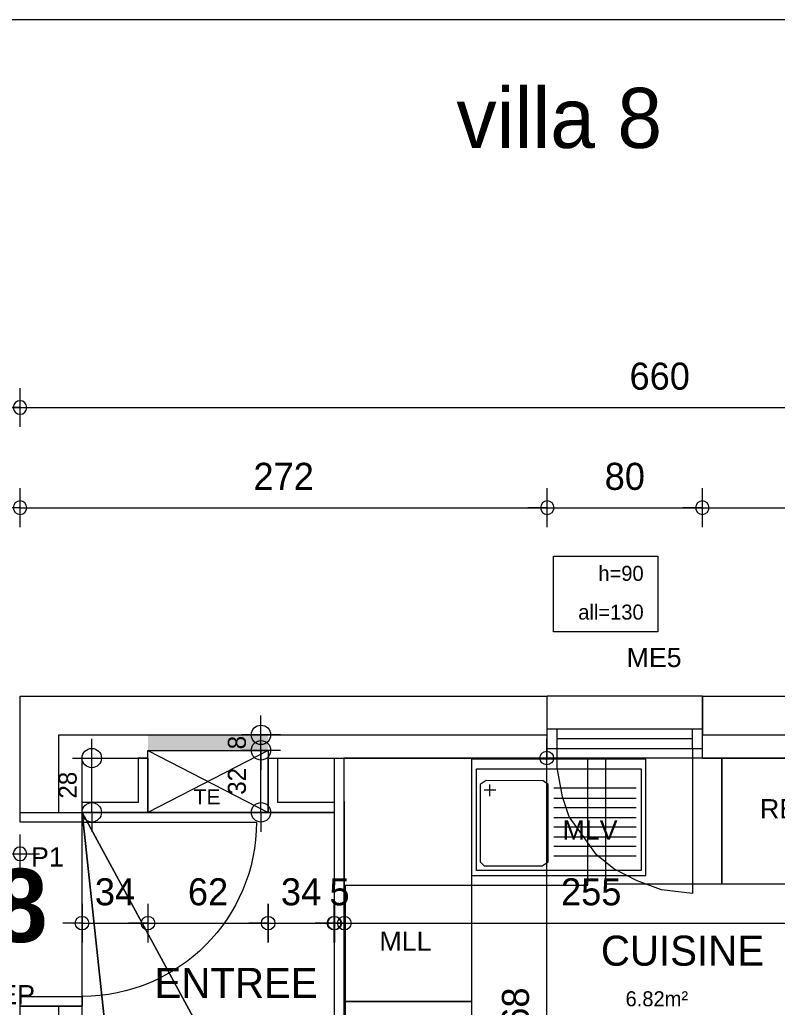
# Model space of a CAD drawing. Header units: metres. Extents: x 1.8 to 61.8, y -53.3 to -11.3.
# Drawn here: x 19.4 to 23.31, y -16.41 to -11.31 of the extents above; entities that cross this region are included whole.
import ezdxf
from ezdxf.enums import TextEntityAlignment as Align
from ezdxf.lldxf.tags import DXFTag

# ---------------------------------------------------------------- set-up
doc = ezdxf.new("R2010")
doc.units = ezdxf.units.M
doc.header["$MEASUREMENT"] = 0
for name, color, linetype in [('Calque commun', 7, 'Continuous'), ('Calque7', 7, 'Continuous'), ('Calque90', 7, 'Continuous'), ('Textes', 7, 'Continuous')]:
    doc.layers.add(name, color=color, linetype=linetype)
doc.styles.add('Arial14', font='arial.ttf', dxfattribs={"height": 0.098961})
doc.styles.add('Arial15', font='arial.ttf', dxfattribs={"height": 0.077313})
doc.styles.add('Century Gothic', font='GOTHIC.TTF', dxfattribs={"height": 0.310302})
doc.styles.add('Century Gothic12', font='GOTHIC.TTF', dxfattribs={"height": 0.077575})
doc.styles.add('Century Gothic18', font='GOTHIC.TTF', dxfattribs={"height": 0.139636})
doc.styles.add('Century Gothic19', font='GOTHICB.TTF', dxfattribs={"height": 0.378481})
doc.styles.add('Century Gothic21', font='GOTHIC.TTF', dxfattribs={"height": 0.155151})
doc.styles.add('Century Gothic23', font='GOTHIC.TTF', dxfattribs={"height": 0.09309})
tags = doc.linetypes.add('DOT2', pattern=[0.125, 0, -0.125]).pattern_tags.tags
tags[6:7] = [DXFTag(74, 4), DXFTag(75, 0), DXFTag(340, '0'), DXFTag(46, 1.0), DXFTag(50, 0.0), DXFTag(44, 0.0), DXFTag(45, 0.0)]
tags[4:5] = [DXFTag(74, 4), DXFTag(75, 0), DXFTag(340, '0'), DXFTag(46, 1.0), DXFTag(50, 0.0), DXFTag(44, 0.0), DXFTag(45, 0.0)]
tags = doc.linetypes.add('HIDDEN', pattern=[0.375, 0.25, -0.125]).pattern_tags.tags
tags[6:7] = [DXFTag(74, 4), DXFTag(75, 0), DXFTag(340, '0'), DXFTag(46, 1.0), DXFTag(50, 0.0), DXFTag(44, 0.0), DXFTag(45, 0.0)]
tags[4:5] = [DXFTag(74, 4), DXFTag(75, 0), DXFTag(340, '0'), DXFTag(46, 1.0), DXFTag(50, 0.0), DXFTag(44, 0.0), DXFTag(45, 0.0)]
tags = doc.linetypes.add('HIDDEN2', pattern=[0.1875, 0.125, -0.0625]).pattern_tags.tags
tags[6:7] = [DXFTag(74, 4), DXFTag(75, 0), DXFTag(340, '0'), DXFTag(46, 1.0), DXFTag(50, 0.0), DXFTag(44, 0.0), DXFTag(45, 0.0)]
tags[4:5] = [DXFTag(74, 4), DXFTag(75, 0), DXFTag(340, '0'), DXFTag(46, 1.0), DXFTag(50, 0.0), DXFTag(44, 0.0), DXFTag(45, 0.0)]

# ---------------------------------------------------------------- blocks, each defined once
blk = doc.blocks.new('new165')
at = {"layer": 'Calque commun', "color": 5, "linetype": 'Continuous', "lineweight": 9}
blk.add_arc((0, 0), 0.5, 0, 359.99941, dxfattribs=at)
blk = doc.blocks.new('new166')
at = {"layer": 'Calque commun', "color": 5, "linetype": 'Continuous', "lineweight": 9}
blk.add_arc((0, 0), 0.5, 0, 359.99941, dxfattribs=at)
blk = doc.blocks.new('DimLine52387')
at = {"layer": 'Calque commun', "color": 5, "linetype": 'Continuous', "lineweight": 9}
for p, q in [((22.1215, -13.9273), (22.1215, -13.7273)), ((22.9215, -13.9273), (22.9215, -13.7273)), ((22.1215, -13.8273), (22.0215, -13.8273)), ((22.1215, -13.8273), (22.9215, -13.8273)), ((22.9215, -13.8273), (23.0215, -13.8273))]:
    blk.add_line(p, q, dxfattribs=at)
at = {"layer": 'Calque commun', "color": 5, "linetype": 'Continuous', "lineweight": 9, "xscale": 0.07000000029802322, "yscale": 0.07000000029802322, "zscale": 0.07000000029802322}
for name, p in [('new165', (22.1215, -13.8273)), ('new166', (22.9215, -13.8273))]:
    blk.add_blockref(name, p, dxfattribs=at)
at = {"layer": 'Calque commun', "color": 5, "linetype": 'Continuous', "lineweight": 9, "style": 'Century Gothic18'}
blk.add_text('80', height=0.13964, dxfattribs=at).set_placement((22.5215, -13.7773), align=Align.BOTTOM_CENTER)
blk = doc.blocks.new('new167')
at = {"layer": 'Calque commun', "color": 5, "linetype": 'Continuous', "lineweight": 9}
blk.add_arc((0, 0), 0.5, 0, 359.99941, dxfattribs=at)
blk = doc.blocks.new('new168')
at = {"layer": 'Calque commun', "color": 5, "linetype": 'Continuous', "lineweight": 9}
blk.add_arc((0, 0), 0.5, 0, 359.99941, dxfattribs=at)
blk = doc.blocks.new('DimLine52395')
at = {"layer": 'Calque commun', "color": 5, "linetype": 'Continuous', "lineweight": 9}
for p, q in [((19.4015, -13.9273), (19.4015, -13.7273)), ((22.1215, -13.9273), (22.1215, -13.7273)), ((19.4015, -13.8273), (19.3015, -13.8273)), ((19.4015, -13.8273), (22.1215, -13.8273)), ((22.1215, -13.8273), (22.2215, -13.8273))]:
    blk.add_line(p, q, dxfattribs=at)
at = {"layer": 'Calque commun', "color": 5, "linetype": 'Continuous', "lineweight": 9, "xscale": 0.07000000029802322, "yscale": 0.07000000029802322, "zscale": 0.07000000029802322}
for name, p in [('new167', (19.4015, -13.8273)), ('new168', (22.1215, -13.8273))]:
    blk.add_blockref(name, p, dxfattribs=at)
at = {"layer": 'Calque commun', "color": 5, "linetype": 'Continuous', "lineweight": 9, "style": 'Century Gothic18'}
blk.add_text('272', height=0.13964, dxfattribs=at).set_placement((20.7615, -13.7773), align=Align.BOTTOM_CENTER)
blk = doc.blocks.new('new169')
at = {"layer": 'Calque commun', "color": 5, "linetype": 'Continuous', "lineweight": 9}
blk.add_arc((0, 0), 0.5, 0, 359.99941, dxfattribs=at)
blk = doc.blocks.new('new170')
at = {"layer": 'Calque commun', "color": 5, "linetype": 'Continuous', "lineweight": 9}
blk.add_arc((0, 0), 0.5, 0, 359.99941, dxfattribs=at)
blk = doc.blocks.new('DimLine52403')
at = {"layer": 'Calque commun', "color": 5, "linetype": 'Continuous', "lineweight": 9}
for p, q in [((22.9215, -13.9273), (22.9215, -13.7273)), ((24.4815, -13.9273), (24.4815, -13.7273)), ((22.9215, -13.8273), (22.8215, -13.8273)), ((22.9215, -13.8273), (24.4815, -13.8273)), ((24.4815, -13.8273), (24.5815, -13.8273))]:
    blk.add_line(p, q, dxfattribs=at)
at = {"layer": 'Calque commun', "color": 5, "linetype": 'Continuous', "lineweight": 9, "xscale": 0.07000000029802322, "yscale": 0.07000000029802322, "zscale": 0.07000000029802322}
for name, p in [('new169', (22.9215, -13.8273)), ('new170', (24.4815, -13.8273))]:
    blk.add_blockref(name, p, dxfattribs=at)
at = {"layer": 'Calque commun', "color": 5, "linetype": 'Continuous', "lineweight": 9, "style": 'Century Gothic18'}
blk.add_text('156', height=0.13964, dxfattribs=at).set_placement((23.7015, -13.7773), align=Align.BOTTOM_CENTER)
blk = doc.blocks.new('Block53197')
at = {"layer": 'Calque commun', "color": 7, "linetype": 'Continuous', "lineweight": 18}
for p, q in [((20.6815, -14.7998), (22.1215, -14.7998)), ((22.9215, -14.7998), (24.4815, -14.7998)), ((25.0815, -14.7998), (26.0015, -14.7998))]:
    blk.add_line(p, q, dxfattribs=at)
at = {"layer": 'Calque commun', "color": 7, "linetype": 'Continuous', "lineweight": 9}
for p, q in [((20.6815, -14.9998), (22.1215, -14.9998)), ((22.9215, -14.9998), (24.4815, -14.9998)), ((25.0815, -14.9998), (25.8015, -14.9998)), ((20.6815, -15.1198), (22.1215, -15.1198)), ((22.9215, -15.1198), (24.4815, -15.1198)), ((25.0815, -15.1198), (25.6815, -15.1198))]:
    blk.add_line(p, q, dxfattribs=at)
blk = doc.blocks.new('@PRES_1_$$_1-10')
at = {"layer": 'Calque commun', "color": 5, "linetype": 'Continuous', "lineweight": 9}
for p, q in [((0, 0.32), (0.8, 0.32)), ((0.8, 0.15), (0, 0.15)), ((0.05, 0.05), (0.05, 0.15)), ((0.75, 0.15), (0.75, 0.05)), ((0.05, 0.1), (0.75, 0.1)), ((0.8, 0.05), (0, 0.05)), ((0, 0), (0.8, 0))]:
    blk.add_line(p, q, dxfattribs=at)
blk = doc.blocks.new('@PRES_1_$$_1-11')
at = {"layer": 'Calque commun', "color": 7, "linetype": 'Continuous', "lineweight": 9}
blk.add_line((0, 0), (0, 0.32), dxfattribs=at)
blk = doc.blocks.new('@PRES_1_$$_1-12')
at = {"layer": 'Calque commun', "color": 7, "linetype": 'Continuous', "lineweight": 9}
blk.add_line((0, 0), (0, 0.32), dxfattribs=at)
blk = doc.blocks.new('INTER_2D_COMB4')
at = {"layer": 'Calque commun', "color": 0, "linetype": 'ByBlock', "lineweight": -2}
for name in ['@PRES_1_$$_1-10', '@PRES_1_$$_1-11']:
    blk.add_blockref(name, (0, 0), dxfattribs=at)
at = {"layer": 'Calque commun', "color": 0, "linetype": 'ByBlock', "lineweight": -2, "extrusion": (0, 0, -1), "xscale": -1, "yscale": -1, "zscale": -1, "rotation": -180}
blk.add_blockref('@PRES_1_$$_1-12', (-0.8, 0), dxfattribs=at)
blk = doc.blocks.new('PLACED_COMB4')
at = {"layer": 'Calque commun', "color": 0, "linetype": 'ByBlock', "lineweight": -2}
blk.add_blockref('INTER_2D_COMB4', (0, 0), dxfattribs=at)
blk = doc.blocks.new('new241')
at = {"layer": 'Calque commun', "color": 5, "linetype": 'Continuous', "lineweight": 9}
blk.add_arc((0, 0), 0.5, 0, 359.99941, dxfattribs=at)
blk = doc.blocks.new('new242')
at = {"layer": 'Calque commun', "color": 5, "linetype": 'Continuous', "lineweight": 9}
blk.add_arc((0, 0), 0.5, 0, 359.99941, dxfattribs=at)
blk = doc.blocks.new('DimLine54783')
at = {"layer": 'Calque commun', "color": 5, "linetype": 'Continuous', "lineweight": 9}
for p, q in [((18.3815, -15.7141), (18.3815, -15.5141)), ((19.4015, -15.7141), (19.4015, -15.5141)), ((18.3815, -15.6141), (18.2815, -15.6141)), ((18.3815, -15.6141), (19.4015, -15.6141)), ((19.4015, -15.6141), (19.5015, -15.6141))]:
    blk.add_line(p, q, dxfattribs=at)
at = {"layer": 'Calque commun', "color": 5, "linetype": 'Continuous', "lineweight": 9, "xscale": 0.07000000029802322, "yscale": 0.07000000029802322, "zscale": 0.07000000029802322}
for name, p in [('new241', (18.3815, -15.6141)), ('new242', (19.4015, -15.6141))]:
    blk.add_blockref(name, p, dxfattribs=at)
at = {"layer": 'Calque commun', "color": 5, "linetype": 'Continuous', "lineweight": 9, "style": 'Century Gothic18'}
blk.add_text('102', height=0.13964, dxfattribs=at).set_placement((18.8915, -15.5641), align=Align.BOTTOM_CENTER)
blk = doc.blocks.new('new247')
at = {"layer": 'Calque commun', "color": 5, "linetype": 'Continuous', "lineweight": 9}
blk.add_arc((0, 0), 0.5, 0, 359.99941, dxfattribs=at)
blk = doc.blocks.new('new248')
at = {"layer": 'Calque commun', "color": 5, "linetype": 'Continuous', "lineweight": 9}
blk.add_arc((0, 0), 0.5, 0, 359.99941, dxfattribs=at)
blk = doc.blocks.new('DimLine54807')
at = {"layer": 'Calque commun', "color": 5, "linetype": 'Continuous', "lineweight": 9}
for p, q in [((13.2015, -13.4101), (13.2015, -13.2101)), ((19.4015, -13.4101), (19.4015, -13.2101)), ((13.2015, -13.3101), (13.1015, -13.3101)), ((13.2015, -13.3101), (19.4015, -13.3101)), ((19.4015, -13.3101), (19.5015, -13.3101))]:
    blk.add_line(p, q, dxfattribs=at)
at = {"layer": 'Calque commun', "color": 5, "linetype": 'Continuous', "lineweight": 9, "xscale": 0.07000000029802322, "yscale": 0.07000000029802322, "zscale": 0.07000000029802322}
for name, p in [('new247', (13.2015, -13.3101)), ('new248', (19.4015, -13.3101))]:
    blk.add_blockref(name, p, dxfattribs=at)
at = {"layer": 'Calque commun', "color": 5, "linetype": 'Continuous', "lineweight": 9, "style": 'Century Gothic18'}
blk.add_text('620', height=0.13964, dxfattribs=at).set_placement((16.3015, -13.2601), align=Align.BOTTOM_CENTER)
blk = doc.blocks.new('new249')
at = {"layer": 'Calque commun', "color": 5, "linetype": 'Continuous', "lineweight": 9}
blk.add_arc((0, 0), 0.5, 0, 359.99941, dxfattribs=at)
blk = doc.blocks.new('new250')
at = {"layer": 'Calque commun', "color": 5, "linetype": 'Continuous', "lineweight": 9}
blk.add_arc((0, 0), 0.5, 0, 359.99941, dxfattribs=at)
blk = doc.blocks.new('DimLine54815')
at = {"layer": 'Calque commun', "color": 5, "linetype": 'Continuous', "lineweight": 9}
for p, q in [((19.4015, -13.4101), (19.4015, -13.2101)), ((26.0015, -13.4101), (26.0015, -13.2101)), ((19.4015, -13.3101), (19.3015, -13.3101)), ((19.4015, -13.3101), (26.0015, -13.3101)), ((26.0015, -13.3101), (26.1015, -13.3101))]:
    blk.add_line(p, q, dxfattribs=at)
at = {"layer": 'Calque commun', "color": 5, "linetype": 'Continuous', "lineweight": 9, "xscale": 0.07000000029802322, "yscale": 0.07000000029802322, "zscale": 0.07000000029802322}
for name, p in [('new249', (19.4015, -13.3101)), ('new250', (26.0015, -13.3101))]:
    blk.add_blockref(name, p, dxfattribs=at)
at = {"layer": 'Calque commun', "color": 5, "linetype": 'Continuous', "lineweight": 9, "style": 'Century Gothic18'}
blk.add_text('660', height=0.13964, dxfattribs=at).set_placement((22.7015, -13.2601), align=Align.BOTTOM_CENTER)
blk = doc.blocks.new('_15')
at = {"layer": 'Calque90', "color": 6, "linetype": 'ByBlock', "lineweight": 9}
for p, q in [((0.9, 0.6), (0, 0.6)), ((0, 0.6), (0, 0)), ((0.9, 0), (0.9, 0.6)), ((0.025, 0.025), (0.025, 0.55)), ((0.025, 0.55), (0.875, 0.55)), ((0.875, 0.55), (0.875, 0.025)), ((0.075, 0.49), (0.045, 0.47)), ((0.045, 0.47), (0.045, 0.07)), ((0.37, 0.4888), (0.075, 0.49)), ((0.095, 0.4099), (0.095, 0.4699)), ((0.395, 0.47), (0.37, 0.4888)), ((0.395, 0.07), (0.395, 0.47)), ((0.125, 0.4398), (0.065, 0.44)), ((0.85, 0.45), (0.425, 0.45)), ((0.425, 0.4), (0.85, 0.4)), ((0.85, 0.35), (0.425, 0.35)), ((0.425, 0.3), (0.85, 0.3)), ((0.85, 0.25), (0.425, 0.25)), ((0.425, 0.2), (0.85, 0.2)), ((0.85, 0.15), (0.425, 0.15)), ((0.045, 0.07), (0.065, 0.05)), ((0.045, 0.07), (0.065, 0.05)), ((0.365, 0.05), (0.395, 0.07)), ((0.85, 0.1), (0.425, 0.1)), ((0, 0), (0.9, 0)), ((0.875, 0.025), (0.025, 0.025)), ((0.065, 0.05), (0.365, 0.05))]:
    blk.add_line(p, q, dxfattribs=at)
blk = doc.blocks.new('XMODULE1PGNONPMR23')
at = {"layer": 'Calque commun', "color": 5, "linetype": 'Continuous', "lineweight": 9}
blk.add_arc((0, 0), 0.5, 0, 359.99941, dxfattribs=at)
blk = doc.blocks.new('XMODULE1PGNONPMR24')
at = {"layer": 'Calque commun', "color": 5, "linetype": 'Continuous', "lineweight": 9}
blk.add_arc((0, 0), 0.5, 0, 359.99941, dxfattribs=at)
blk = doc.blocks.new('DimLine53444')
at = {"layer": 'Calque commun', "color": 5, "linetype": 'Continuous', "lineweight": 9}
for p, q in [((9.3189, -15.9912), (9.3189, -15.8912)), ((9.2189, -15.9912), (9.4189, -15.9912)), ((9.3189, -18.6713), (9.3189, -15.9912)), ((9.4189, -18.6713), (9.2189, -18.6713)), ((9.3189, -18.6713), (9.3189, -18.7713))]:
    blk.add_line(p, q, dxfattribs=at)
at = {"layer": 'Calque commun', "color": 5, "linetype": 'Continuous', "lineweight": 9, "extrusion": (0, 0, -1), "xscale": 0.07000000029802322, "yscale": 0.07000000029802322, "zscale": 0.07000000029802322, "rotation": 90}
for name, p in [('XMODULE1PGNONPMR24', (-9.3189, -15.9912)), ('XMODULE1PGNONPMR23', (-9.3189, -18.6713))]:
    blk.add_blockref(name, p, dxfattribs=at)
at = {"layer": 'Calque commun', "color": 5, "linetype": 'Continuous', "lineweight": 9, "style": 'Century Gothic18'}
blk.add_text('268', height=0.13964, rotation=90, dxfattribs=at).set_placement((9.2689, -17.3312), align=Align.BOTTOM_CENTER)
blk = doc.blocks.new('XMODULE1PGNONPMR29')
at = {"layer": 'Calque commun', "color": 5, "linetype": 'Continuous', "lineweight": 9}
blk.add_arc((0, 0), 0.5, 0, 359.99941, dxfattribs=at)
blk = doc.blocks.new('XMODULE1PGNONPMR30')
at = {"layer": 'Calque commun', "color": 5, "linetype": 'Continuous', "lineweight": 9}
blk.add_arc((0, 0), 0.5, 0, 359.99941, dxfattribs=at)
blk = doc.blocks.new('DimLine53468')
at = {"layer": 'Calque commun', "color": 5, "linetype": 'Continuous', "lineweight": 9}
for p, q in [((8.2748, -16.9433), (8.2748, -16.7433)), ((10.8215, -16.9433), (10.8215, -16.7433)), ((8.2748, -16.8433), (8.1748, -16.8433)), ((8.2748, -16.8433), (10.8215, -16.8433)), ((10.8215, -16.8433), (10.9215, -16.8433))]:
    blk.add_line(p, q, dxfattribs=at)
at = {"layer": 'Calque commun', "color": 5, "linetype": 'Continuous', "lineweight": 9, "extrusion": (0, 0, -1), "xscale": 0.07000000029802322, "yscale": 0.07000000029802322, "zscale": 0.07000000029802322}
for name, p in [('XMODULE1PGNONPMR29', (-8.2748, -16.8433)), ('XMODULE1PGNONPMR30', (-10.8215, -16.8433))]:
    blk.add_blockref(name, p, dxfattribs=at)
at = {"layer": 'Calque commun', "color": 5, "linetype": 'Continuous', "lineweight": 9, "style": 'Century Gothic18'}
blk.add_text('255', height=0.13964, dxfattribs=at).set_placement((9.5482, -16.7933), align=Align.BOTTOM_CENTER)
blk = doc.blocks.new('XMODULE1PGNONPMR31')
at = {"layer": 'Calque commun', "color": 5, "linetype": 'Continuous', "lineweight": 9}
blk.add_arc((0, 0), 0.5, 0, 359.99941, dxfattribs=at)
blk = doc.blocks.new('XMODULE1PGNONPMR32')
at = {"layer": 'Calque commun', "color": 5, "linetype": 'Continuous', "lineweight": 9}
blk.add_arc((0, 0), 0.5, 0, 359.99941, dxfattribs=at)
blk = doc.blocks.new('DimLine53476')
at = {"layer": 'Calque commun', "color": 5, "linetype": 'Continuous', "lineweight": 9}
for p, q in [((8.2248, -16.9433), (8.2248, -16.7433)), ((8.2748, -16.9433), (8.2748, -16.7433)), ((8.2248, -16.8433), (8.1248, -16.8433)), ((8.2248, -16.8433), (8.2748, -16.8433)), ((8.2748, -16.8433), (8.3748, -16.8433))]:
    blk.add_line(p, q, dxfattribs=at)
at = {"layer": 'Calque commun', "color": 5, "linetype": 'Continuous', "lineweight": 9, "extrusion": (0, 0, -1), "xscale": 0.07000000029802322, "yscale": 0.07000000029802322, "zscale": 0.07000000029802322}
for name, p in [('XMODULE1PGNONPMR31', (-8.2248, -16.8433)), ('XMODULE1PGNONPMR32', (-8.2748, -16.8433))]:
    blk.add_blockref(name, p, dxfattribs=at)
at = {"layer": 'Calque commun', "color": 5, "linetype": 'Continuous', "lineweight": 9, "style": 'Century Gothic18'}
blk.add_text('5', height=0.1396, dxfattribs=at).set_placement((8.2498, -16.7933), align=Align.BOTTOM_CENTER)
blk = doc.blocks.new('60x65')
at = {"layer": 'Calque commun', "color": 7, "linetype": 'HIDDEN', "lineweight": 9}
mesh = blk.add_polyface(dxfattribs=at)
corners = [(0, 0.6), (0.65, 0.6), (0.65, 0), (0, 0)]
mesh.append_faces([[corners[k] for k in face] for face in [(0, 1, 2, 3)]], dxfattribs={"color": 7})
blk = doc.blocks.new('XMODULE1PGNONPMR61')
at = {"layer": 'Calque commun', "color": 5, "linetype": 'Continuous', "lineweight": 9}
blk.add_arc((0, 0), 0.5, 0, 359.9994, dxfattribs=at)
blk = doc.blocks.new('XMODULE1PGNONPMR62')
at = {"layer": 'Calque commun', "color": 5, "linetype": 'Continuous', "lineweight": 9}
blk.add_arc((0, 0), 0.5, 0, 359.9994, dxfattribs=at)
blk = doc.blocks.new('DimLine61201')
at = {"layer": 'Calque commun', "color": 5, "linetype": 'Continuous', "lineweight": 9}
for p, q in [((6.9717, -15.9912), (6.9717, -15.8912)), ((6.8717, -15.9912), (7.0717, -15.9912)), ((6.9717, -16.2714), (6.9717, -15.9912)), ((6.8717, -16.2714), (7.0717, -16.2714)), ((6.9717, -16.2714), (6.9717, -16.3714))]:
    blk.add_line(p, q, dxfattribs=at)
at = {"layer": 'Calque commun', "color": 5, "linetype": 'Continuous', "lineweight": 9, "extrusion": (0, 0, -1), "xscale": -0.1000000014901161, "yscale": -0.1000000014901161, "zscale": -0.1000000014901161, "rotation": -90.00000000000001}
for name, p in [('XMODULE1PGNONPMR62', (-6.9717, -15.9912)), ('XMODULE1PGNONPMR61', (-6.9717, -16.2714))]:
    blk.add_blockref(name, p, dxfattribs=at)
at = {"layer": 'Calque commun', "color": 5, "linetype": 'Continuous', "lineweight": 9, "style": 'Century Gothic23'}
blk.add_text('28', height=0.09309, rotation=90, dxfattribs=at).set_placement((6.9217, -16.1313), align=Align.BOTTOM_CENTER)
blk = doc.blocks.new('XMODULE1PGNONPMR65')
at = {"layer": 'Calque commun', "color": 5, "linetype": 'Continuous', "lineweight": 9}
blk.add_arc((0, 0), 0.5, 0, 359.99941, dxfattribs=at)
blk = doc.blocks.new('XMODULE1PGNONPMR66')
at = {"layer": 'Calque commun', "color": 5, "linetype": 'Continuous', "lineweight": 9}
blk.add_arc((0, 0), 0.5, 0, 359.99941, dxfattribs=at)
blk = doc.blocks.new('DimLine61213')
at = {"layer": 'Calque commun', "color": 5, "linetype": 'Continuous', "lineweight": 9}
for p, q in [((7.8815, -16.7433), (7.8815, -16.9433)), ((8.2215, -16.9433), (8.2215, -16.7433)), ((7.8815, -16.8433), (7.7815, -16.8433)), ((7.8815, -16.8433), (8.2215, -16.8433)), ((8.2215, -16.8433), (8.3215, -16.8433))]:
    blk.add_line(p, q, dxfattribs=at)
at = {"layer": 'Calque commun', "color": 5, "linetype": 'Continuous', "lineweight": 9, "extrusion": (0, 0, -1), "xscale": -0.07000000029802322, "yscale": -0.07000000029802322, "zscale": -0.07000000029802322, "rotation": -180}
for name, p in [('XMODULE1PGNONPMR65', (-7.8815, -16.8433)), ('XMODULE1PGNONPMR66', (-8.2215, -16.8433))]:
    blk.add_blockref(name, p, dxfattribs=at)
at = {"layer": 'Calque commun', "color": 5, "linetype": 'Continuous', "lineweight": 9, "style": 'Century Gothic18'}
blk.add_text('34', height=0.13964, dxfattribs=at).set_placement((8.0515, -16.7933), align=Align.BOTTOM_CENTER)
blk = doc.blocks.new('XMODULE1PGNONPMR67')
at = {"layer": 'Calque commun', "color": 5, "linetype": 'Continuous', "lineweight": 9}
blk.add_arc((0, 0), 0.5, 0, 359.99941, dxfattribs=at)
blk = doc.blocks.new('XMODULE1PGNONPMR68')
at = {"layer": 'Calque commun', "color": 5, "linetype": 'Continuous', "lineweight": 9}
blk.add_arc((0, 0), 0.5, 0, 359.99941, dxfattribs=at)
blk = doc.blocks.new('DimLine61225')
at = {"layer": 'Calque commun', "color": 5, "linetype": 'Continuous', "lineweight": 9}
for p, q in [((7.2615, -16.7433), (7.2615, -16.9433)), ((7.8815, -16.9433), (7.8815, -16.7433)), ((7.2615, -16.8433), (7.1615, -16.8433)), ((7.2615, -16.8433), (7.8815, -16.8433)), ((7.8815, -16.8433), (7.9815, -16.8433))]:
    blk.add_line(p, q, dxfattribs=at)
at = {"layer": 'Calque commun', "color": 5, "linetype": 'Continuous', "lineweight": 9, "extrusion": (0, 0, -1), "xscale": -0.07000000029802322, "yscale": -0.07000000029802322, "zscale": -0.07000000029802322, "rotation": -180}
for name, p in [('XMODULE1PGNONPMR67', (-7.2615, -16.8433)), ('XMODULE1PGNONPMR68', (-7.8815, -16.8433))]:
    blk.add_blockref(name, p, dxfattribs=at)
at = {"layer": 'Calque commun', "color": 5, "linetype": 'Continuous', "lineweight": 9, "style": 'Century Gothic18'}
blk.add_text('62', height=0.13964, dxfattribs=at).set_placement((7.5715, -16.7933), align=Align.BOTTOM_CENTER)
blk = doc.blocks.new('XMODULE1PGNONPMR69')
at = {"layer": 'Calque commun', "color": 5, "linetype": 'Continuous', "lineweight": 9}
blk.add_arc((0, 0), 0.5, 0, 359.99941, dxfattribs=at)
blk = doc.blocks.new('XMODULE1PGNONPMR70')
at = {"layer": 'Calque commun', "color": 5, "linetype": 'Continuous', "lineweight": 9}
blk.add_arc((0, 0), 0.5, 0, 359.99941, dxfattribs=at)
blk = doc.blocks.new('DimLine61231')
at = {"layer": 'Calque commun', "color": 5, "linetype": 'Continuous', "lineweight": 9}
for p, q in [((6.9215, -16.7433), (6.9215, -16.9433)), ((7.2615, -16.7433), (7.2615, -16.9433)), ((6.9215, -16.8433), (6.8215, -16.8433)), ((6.9215, -16.8433), (7.2615, -16.8433)), ((7.2615, -16.8433), (7.3615, -16.8433))]:
    blk.add_line(p, q, dxfattribs=at)
at = {"layer": 'Calque commun', "color": 5, "linetype": 'Continuous', "lineweight": 9, "extrusion": (0, 0, -1), "xscale": -0.07000000029802322, "yscale": -0.07000000029802322, "zscale": -0.07000000029802322, "rotation": -180}
for name, p in [('XMODULE1PGNONPMR69', (-6.9215, -16.8433)), ('XMODULE1PGNONPMR70', (-7.2615, -16.8433))]:
    blk.add_blockref(name, p, dxfattribs=at)
at = {"layer": 'Calque commun', "color": 5, "linetype": 'Continuous', "lineweight": 9, "style": 'Century Gothic18'}
blk.add_text('34', height=0.13964, dxfattribs=at).set_placement((7.0915, -16.7933), align=Align.BOTTOM_CENTER)
blk = doc.blocks.new('XMODULE1PGNONPMR71')
at = {"layer": 'Calque commun', "color": 5, "linetype": 'Continuous', "lineweight": 9}
blk.add_arc((0, 0), 0.5, 0, 359.9994, dxfattribs=at)
blk = doc.blocks.new('XMODULE1PGNONPMR72')
at = {"layer": 'Calque commun', "color": 5, "linetype": 'Continuous', "lineweight": 9}
blk.add_arc((0, 0), 0.5, 0, 359.9994, dxfattribs=at)
blk = doc.blocks.new('DimLine61249')
at = {"layer": 'Calque commun', "color": 5, "linetype": 'Continuous', "lineweight": 9}
for p, q in [((7.8445, -15.9514), (7.8445, -15.8514)), ((7.9445, -15.9514), (7.7445, -15.9514)), ((7.8445, -16.2714), (7.8445, -15.9514)), ((7.9445, -16.2714), (7.7445, -16.2714)), ((7.8445, -16.2714), (7.8445, -16.3714))]:
    blk.add_line(p, q, dxfattribs=at)
at = {"layer": 'Calque commun', "color": 5, "linetype": 'Continuous', "lineweight": 9, "extrusion": (0, 0, -1), "xscale": -0.1000000014901161, "yscale": -0.1000000014901161, "zscale": -0.1000000014901161, "rotation": -90.00000000000001}
for name, p in [('XMODULE1PGNONPMR72', (-7.8445, -15.9514)), ('XMODULE1PGNONPMR71', (-7.8445, -16.2714))]:
    blk.add_blockref(name, p, dxfattribs=at)
at = {"layer": 'Calque commun', "color": 5, "linetype": 'Continuous', "lineweight": 9, "style": 'Century Gothic23'}
blk.add_text('32', height=0.09309, rotation=90, dxfattribs=at).set_placement((7.7945, -16.1114), align=Align.BOTTOM_CENTER)
blk = doc.blocks.new('XMODULE1PGNONPMR73')
at = {"layer": 'Calque commun', "color": 5, "linetype": 'Continuous', "lineweight": 9}
blk.add_arc((0, 0), 0.5, 0, 359.9994, dxfattribs=at)
blk = doc.blocks.new('XMODULE1PGNONPMR74')
at = {"layer": 'Calque commun', "color": 5, "linetype": 'Continuous', "lineweight": 9}
blk.add_arc((0, 0), 0.5, 0, 359.9994, dxfattribs=at)
blk = doc.blocks.new('DimLine61255')
at = {"layer": 'Calque commun', "color": 5, "linetype": 'Continuous', "lineweight": 9}
for p, q in [((7.8445, -15.8714), (7.8445, -15.7714)), ((7.9445, -15.8714), (7.7445, -15.8714)), ((7.8445, -15.9514), (7.8445, -15.8714)), ((7.9445, -15.9514), (7.7445, -15.9514)), ((7.8445, -15.9514), (7.8445, -16.0514))]:
    blk.add_line(p, q, dxfattribs=at)
at = {"layer": 'Calque commun', "color": 5, "linetype": 'Continuous', "lineweight": 9, "extrusion": (0, 0, -1), "xscale": -0.1000000014901161, "yscale": -0.1000000014901161, "zscale": -0.1000000014901161, "rotation": -90.00000000000001}
for name, p in [('XMODULE1PGNONPMR74', (-7.8445, -15.8714)), ('XMODULE1PGNONPMR73', (-7.8445, -15.9514))]:
    blk.add_blockref(name, p, dxfattribs=at)
at = {"layer": 'Calque commun', "color": 5, "linetype": 'Continuous', "lineweight": 9, "style": 'Century Gothic23'}
blk.add_text('8', height=0.0931, rotation=90, dxfattribs=at).set_placement((7.7945, -15.9114), align=Align.BOTTOM_CENTER)
blk = doc.blocks.new('te 62x32')
at = {"layer": 'Calque commun', "color": 1, "linetype": 'Continuous', "lineweight": 18}
for p, q in [((0, 0.32), (0.62, 0)), ((0.62, 0.32), (0, 0))]:
    blk.add_line(p, q, dxfattribs=at)
at = {"layer": 'Textes', "color": 5, "linetype": 'ByBlock', "lineweight": -2, "style": 'Arial15'}
blk.add_text('TE', height=0.07731, dxfattribs=at).set_placement((0.2358, 0.0178), align=Align.BOTTOM_LEFT)
at = {"layer": 'Calque commun', "color": 1, "linetype": 'Continuous', "lineweight": 18}
mesh = blk.add_polyface(dxfattribs=at)
corners = [(0, 0.32), (0.62, 0.32), (0.62, 0), (0, 0)]
mesh.append_faces([[corners[k] for k in face] for face in [(0, 1, 2, 3)]], dxfattribs={"color": 1})
blk = doc.blocks.new('XMODULE1PGNONPMR75')
at = {"layer": 'Calque commun', "color": 15, "linetype": 'Continuous', "lineweight": 18}
for p, q in [((7.2115, -15.9912), (7.2115, -16.2214)), ((7.2615, -15.9912), (7.2115, -15.9912)), ((7.2615, -15.9912), (7.2615, -16.2714)), ((7.8815, -16.2714), (7.8815, -15.9914)), ((7.8815, -15.9914), (7.9315, -15.9914)), ((7.9315, -16.2214), (7.9315, -15.9914)), ((8.2216, -15.9914), (8.2215, -18.6712)), ((8.2216, -15.9914), (8.2716, -15.9914)), ((8.2716, -15.9914), (8.2715, -18.6712)), ((7.2115, -16.2214), (6.9215, -16.2214)), ((6.9215, -16.2714), (6.9215, -16.2214)), ((8.2215, -16.2214), (7.9315, -16.2214)), ((7.2615, -16.2714), (6.9215, -16.2714)), ((8.2215, -16.2714), (7.8815, -16.2714))]:
    blk.add_line(p, q, dxfattribs=at)
at = {"layer": 'Calque commun', "color": 91, "linetype": 'Continuous', "lineweight": 9}
blk.add_trace([(7.8815, -15.9514), (7.8815, -15.8714), (7.2616, -15.9514), (7.2616, -15.8714)], dxfattribs=at)
at = {"layer": 'Calque commun', "color": 5, "linetype": 'Continuous', "lineweight": 9}
for name in ['DimLine61255', 'DimLine61249', 'DimLine61201', 'DimLine53444', 'DimLine61231', 'DimLine61225', 'DimLine61213', 'DimLine53476', 'DimLine53468']:
    blk.add_blockref(name, (0, 0), dxfattribs=at)
at = {"layer": 'Calque commun', "color": 0, "linetype": 'ByBlock', "lineweight": -2}
for name, p in [('te 62x32', (7.2616, -16.2714)), ('60x65', (8.2807, -17.2475)), ('60x65', (8.2807, -17.8475))]:
    blk.add_blockref(name, p, dxfattribs=at)
at = {"layer": 'Calque commun', "color": 0, "linetype": 'DOT2', "lineweight": -2, "xscale": -1, "yscale": -1, "zscale": -1, "rotation": -180}
blk.add_blockref('_15', (8.9307, -16.5975), dxfattribs=at)
at = {"layer": 'Calque commun', "color": 0, "linetype": 'ByBlock', "lineweight": -2, "extrusion": (0, 0, -1), "xscale": -1, "yscale": -1, "zscale": -1, "rotation": -90}
for p in [(-8.9307, -16.6475), (-9.6215, -16.6412), (-10.2215, -16.6412)]:
    blk.add_blockref('60x65', p, dxfattribs=at)
at = {"layer": 'Calque commun', "color": 9, "linetype": 'ByBlock', "lineweight": -2, "style": 'Century Gothic12'}
blk.add_text('6.82m²', height=0.07758, dxfattribs=at).set_placement((9.7252, -17.195), align=Align.TOP_LEFT)
at = {"layer": 'Textes', "color": 5, "linetype": 'ByBlock', "lineweight": -2, "style": 'Arial14'}
for s, p in [('REF', (10.6952, -16.332)), ('MLV', (9.6842, -16.4414)), ('MLL', (8.7243, -17.0153))]:
    blk.add_text(s, height=0.09896, dxfattribs=at).set_placement(p, align=Align.BOTTOM_RIGHT)
at = {"layer": 'Textes', "color": 5, "linetype": 'ByBlock', "lineweight": -2, "style": 'Century Gothic21'}
for s, p in [('CUISINE', (9.5983, -16.9079)), ('ENTREE', (7.2952, -17.0743))]:
    blk.add_text(s, height=0.15515, dxfattribs=at).set_placement(p, align=Align.TOP_LEFT)
at = {"layer": 'Calque commun', "color": 9, "linetype": 'Continuous', "lineweight": 9}
mesh = blk.add_polyface(dxfattribs=at)
corners = [(10.8215, -18.6712), (10.8215, -15.9912), (8.2716, -15.9912), (8.2816, -18.6712)]
mesh.append_faces([[corners[k] for k in face] for face in [(0, 1, 2, 3)]], dxfattribs={"color": 9})
mesh = blk.add_polyface(dxfattribs=at)
corners = [(10.5815, -19.6512), (10.5815, -20.5513), (8.2215, -18.6712), (10.8615, -20.6013), (12.8815, -20.6013), (12.8815, -24.3512), (6.8815, -24.3512), (8.2215, -16.2714), (6.9215, -16.2714), (6.8815, -19.6158), (7.2216, -19.6158), (11.7015, -18.6712), (10.8615, -19.5712), (10.8615, -19.6512), (7.2216, -19.0635), (6.9215, -19.0635), (11.7015, -19.5712), (10.8615, -20.5513)]
mesh.append_faces([[corners[k] for k in face] for face in [(0, 12, 13)]], dxfattribs={"vtx0": -1, "color": 9})
mesh.append_faces([[corners[k] for k in face] for face in [(6, 1, 5)]], dxfattribs={"vtx0": -1, "vtx1": -1, "color": 9})
mesh.append_faces([[corners[k] for k in face] for face in [(1, 3, 5), (6, 10, 1), (0, 11, 12), (10, 2, 1), (14, 8, 2)]], dxfattribs={"vtx0": -1, "vtx1": -1, "vtx2": -1, "color": 9})
mesh.append_faces([[corners[k] for k in face] for face in [(0, 2, 11)]], dxfattribs={"vtx0": -1, "vtx2": -1, "color": 9})
mesh.append_faces([[corners[k] for k in face] for face in [(7, 2, 8), (16, 12, 11)]], dxfattribs={"vtx1": -1, "color": 9})
mesh.append_faces([[corners[k] for k in face] for face in [(0, 1, 2), (10, 14, 2)]], dxfattribs={"vtx1": -1, "vtx2": -1, "color": 9})
mesh.append_faces([[corners[k] for k in face] for face in [(3, 4, 5), (6, 9, 10), (14, 15, 8), (1, 17, 3)]], dxfattribs={"vtx2": -1, "color": 9})
blk = doc.blocks.new('Block57711')
at = {"layer": 'Calque commun', "color": 7, "linetype": 'Continuous', "lineweight": 18}
for p, q in [((19.4015, -15.4), (19.4015, -14.7998)), ((19.4015, -18.6944), (19.4015, -16.4))]:
    blk.add_line(p, q, dxfattribs=at)
at = {"layer": 'Calque commun', "color": 7, "linetype": 'Continuous', "lineweight": 9}
for p, q in [((19.6015, -15.4), (19.6015, -14.9998)), ((19.7215, -15.4), (19.7215, -15.1198)), ((19.6015, -18.6944), (19.6015, -16.4)), ((19.7215, -18.6944), (19.7215, -16.4))]:
    blk.add_line(p, q, dxfattribs=at)
blk = doc.blocks.new('@PRES_1_$$_1-28')
at = {"layer": 'Calque commun', "color": 5, "linetype": 'Continuous', "lineweight": 9}
blk.add_line((0.05, 0.32), (0.05, 1.22), dxfattribs=at)
at = {"layer": 'Calque commun', "color": 5, "linetype": 'Continuous', "lineweight": 9, "extrusion": (0, 0, -1)}
blk.add_arc((-0.05, 0.32), 0.9, 90, 180, dxfattribs=at)
at = {"layer": 'Calque commun', "color": 5, "linetype": 'Continuous', "lineweight": 9}
mesh = blk.add_polyface(dxfattribs=at)
corners = [(0, 0), (0, 0.32), (0.05, 0.32), (0.05, 0)]
mesh.append_faces([[corners[k] for k in face] for face in [(0, 1, 2, 3)]], dxfattribs={"color": 5})
mesh = blk.add_polyface(dxfattribs=at)
corners = [(0.95, 0), (0.95, 0.32), (1, 0.32), (1, 0)]
mesh.append_faces([[corners[k] for k in face] for face in [(0, 1, 2, 3)]], dxfattribs={"color": 5})
blk = doc.blocks.new('@PRES_1_$$_1-29')
at = {"layer": 'Calque commun', "color": 0, "linetype": 'ByBlock', "lineweight": -2}
blk.add_line((0, 0), (0, 0.32), dxfattribs=at)
blk = doc.blocks.new('@PRES_1_$$_1-30')
at = {"layer": 'Calque commun', "color": 0, "linetype": 'ByBlock', "lineweight": -2}
blk.add_line((0, 0), (0, 0.32), dxfattribs=at)
blk = doc.blocks.new('INTER_2D_COMB10')
at = {"layer": 'Calque7', "color": 0, "linetype": 'ByBlock', "lineweight": -2}
blk.add_blockref('@PRES_1_$$_1-28', (0, 0), dxfattribs=at)
at = {"layer": 'Calque7', "color": 7, "linetype": 'Continuous', "lineweight": 9}
blk.add_blockref('@PRES_1_$$_1-29', (0, 0), dxfattribs=at)
at = {"layer": 'Calque7', "color": 7, "linetype": 'Continuous', "lineweight": 9, "extrusion": (0, 0, -1), "xscale": -1, "yscale": -1, "zscale": -1, "rotation": -180}
blk.add_blockref('@PRES_1_$$_1-30', (-1, 0), dxfattribs=at)
blk = doc.blocks.new('PLACED_COMB10')
at = {"layer": 'Calque7', "color": 0, "linetype": 'ByBlock', "lineweight": -2}
blk.add_blockref('INTER_2D_COMB10', (0, 0), dxfattribs=at)
blk = doc.blocks.new('Block57759')
at = {"layer": 'Calque commun', "color": 7, "linetype": 'Continuous', "lineweight": 18}
blk.add_line((19.4015, -14.7998), (20.0615, -14.7998), dxfattribs=at)
at = {"layer": 'Calque commun', "color": 7, "linetype": 'Continuous', "lineweight": 9}
for p, q in [((19.6015, -14.9998), (20.0615, -14.9998)), ((19.7215, -15.1198), (20.0615, -15.1198))]:
    blk.add_line(p, q, dxfattribs=at)

msp = doc.modelspace()

# ---------------------------------------------------------------- linework, layer by layer
at = {"layer": 'Calque commun', "color": 7, "linetype": 'Continuous', "lineweight": 18}
msp.add_line((20.0615, -14.7998), (20.6815, -14.7998), dxfattribs=at)
at = {"layer": 'Calque commun', "color": 12, "linetype": 'Continuous', "lineweight": 18}
for p, q in [((22.1215, -14.9998), (22.1215, -14.7998)), ((22.9215, -14.7998), (22.9215, -14.9998)), ((19.6015, -15.0001), (22.1215, -14.9998)), ((22.9215, -14.9998), (24.4815, -15.0001)), ((19.4015, -15.4), (19.6015, -15.4)), ((19.4015, -16.4), (19.5615, -16.4)), ((19.5615, -16.4), (19.6015, -16.4))]:
    msp.add_line(p, q, dxfattribs=at)
at = {"layer": 'Calque commun', "color": 7, "linetype": 'HIDDEN2', "lineweight": 9, "flags": 128}
msp.add_lwpolyline([(22.8715, -15.0698), (22.8715, -15.8198), (22.71, -15.8002), (22.5855, -15.7544), (22.4643, -15.6921), (22.3758, -15.62), (22.3037, -15.5185), (22.2349, -15.4235), (22.2007, -15.3198), (22.1733, -15.1698), (22.1733, -15.0698)], dxfattribs=at)

# ---------------------------------------------------------------- block references
at = {"layer": 'Calque commun', "color": 5, "linetype": 'Continuous', "lineweight": 9}
for name in ['DimLine54807', 'DimLine54815', 'DimLine52395', 'DimLine52387', 'DimLine52403', 'DimLine54783']:
    msp.add_blockref(name, (0, 0), dxfattribs=at)
at = {"layer": 'Calque commun', "color": 0, "linetype": 'ByBlock', "lineweight": -2}
for name, p in [('Block57711', (0, 0)), ('Block57759', (0, 0)), ('Block53197', (0, 0)), ('XMODULE1PGNONPMR75', (12.8, 0.8714))]:
    msp.add_blockref(name, p, dxfattribs=at)
at = {"layer": 'Calque commun', "color": 0, "linetype": 'ByBlock', "lineweight": -2, "extrusion": (0, 0, -1), "xscale": -1, "yscale": -1, "zscale": -1, "rotation": -180}
msp.add_blockref('PLACED_COMB4', (-22.9215, -15.1198), dxfattribs=at)
at = {"layer": 'Calque commun', "color": 0, "linetype": 'ByBlock', "lineweight": -2, "rotation": -90.00000000000001}
msp.add_blockref('PLACED_COMB10', (19.4015, -15.4), dxfattribs=at)

# ---------------------------------------------------------------- texts
at = {"layer": 'Calque commun', "color": 5, "linetype": 'ByBlock', "lineweight": -2, "insert": (22.6187, -14.1276), "char_height": 0.07758, "attachment_point": 3, "line_spacing_factor": 1.546883, "style": 'Century Gothic12'}
msp.add_mtext('h=90\\Pall=130', dxfattribs=at)
at = {"layer": 'Textes', "color": 5, "linetype": 'ByBlock', "lineweight": -2}
for s, height, style, p in [('villa 8', 0.3103, 'Century Gothic', (21.6529, -12.0635)), ('P1', 0.09896, 'Arial14', (19.4583, -15.7093)), ('8', 0.3785, 'Century Gothic19', (19.2617, -16.1833)), ('EP', 0.09896, 'Arial14', (19.2943, -16.4204))]:
    msp.add_text(s, height=height, dxfattribs=dict(at, style=style)).set_placement(p, align=Align.BOTTOM_LEFT)
at = {"layer": 'Textes', "color": 5, "linetype": 'ByBlock', "lineweight": -2, "style": 'Arial14'}
msp.add_text('ME5', height=0.09896, dxfattribs=at).set_placement((22.8145, -14.6796), align=Align.BOTTOM_RIGHT)

# ---------------------------------------------------------------- meshes
at = {"layer": 'Calque commun', "color": 7, "linetype": 'Continuous', "lineweight": 9}
mesh = msp.add_polyface(dxfattribs=at)
corners = [(61.7636, -11.3086), (1.7636, -11.3086), (1.7636, -53.3086), (61.7636, -53.3086)]
mesh.append_faces([[corners[k] for k in face] for face in [(0, 1, 2, 3)]], dxfattribs={"color": 7})
at = {"layer": 'Calque commun', "color": 11, "linetype": 'Continuous', "lineweight": 18}
mesh = msp.add_polyface(dxfattribs=at)
corners = [(22.1529, -14.0768), (22.6913, -14.0768), (22.6913, -14.4675), (22.1529, -14.4675)]
mesh.append_faces([[corners[k] for k in face] for face in [(0, 1, 2, 3)]], dxfattribs={"color": 11})

doc.saveas('drawing.dxf')
